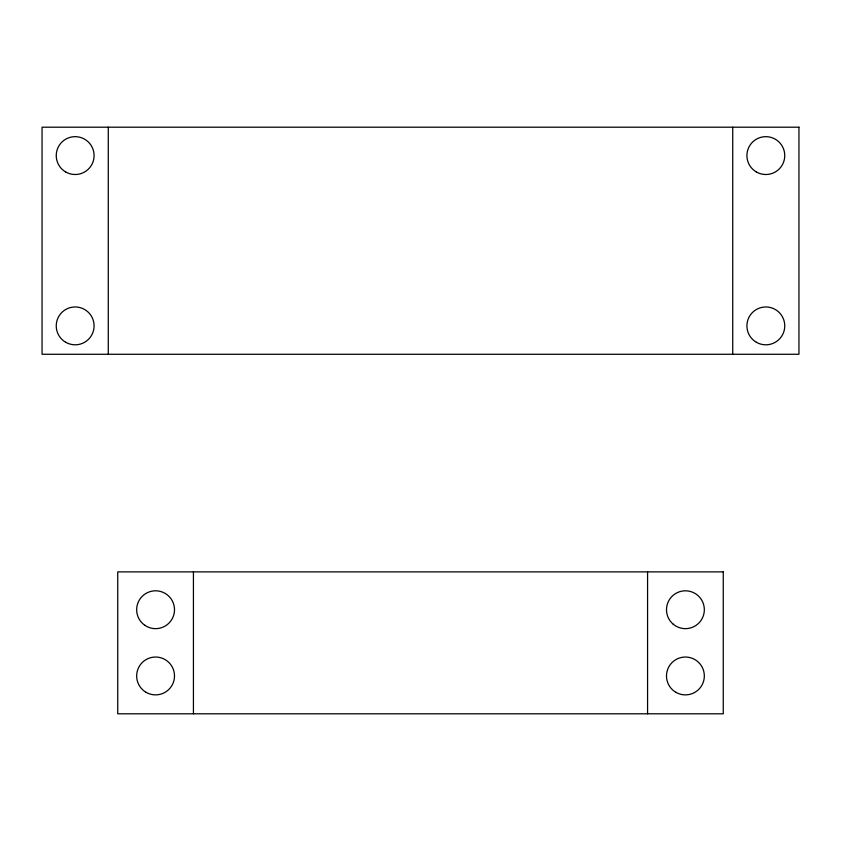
<?xml version="1.0" encoding="UTF-8"?>
<svg xmlns="http://www.w3.org/2000/svg" width="841" height="841" viewBox="0 0 841 841"><rect width="100%" height="100%" fill="white"/><g stroke="black" fill="none" stroke-linecap="round" stroke-linejoin="round"><path stroke-width="1.26" d="M732.721 127.201L732.721 354.271M647.57 571.88L647.57 713.799M193.43 571.88L193.43 713.799M108.279 127.201L108.279 354.271M798.95 127.201L42.05 127.201L42.05 354.271L798.95 354.271L798.95 127.201M723.26 571.88L117.74 571.88L117.74 713.799L723.26 713.799L723.26 571.88M756.374 342.276A18.922 18.922 0 0 0 784.758 325.887A18.922 18.922 0 0 0 756.374 309.499A18.922 18.922 0 0 0 756.374 342.276M65.703 342.276A18.922 18.922 0 0 0 94.087 325.887A18.922 18.922 0 0 0 65.703 309.499A18.922 18.922 0 0 0 65.703 342.276M65.703 171.974A18.922 18.922 0 0 0 94.087 155.585A18.922 18.922 0 0 0 65.703 139.196A18.922 18.922 0 0 0 65.703 171.974M756.374 171.974A18.922 18.922 0 0 0 784.758 155.585A18.922 18.922 0 0 0 756.374 139.196A18.922 18.922 0 0 0 756.374 171.974M673.189 624.169A18.922 18.922 0 0 0 704.033 613.1A18.922 18.922 0 0 0 679.023 591.917A18.922 18.922 0 0 0 673.189 624.169M675.954 692.343A18.922 18.922 0 0 0 704.337 675.954A18.922 18.922 0 0 0 675.954 659.565A18.922 18.922 0 0 0 675.954 692.343M144.799 625.273A18.922 18.922 0 0 0 174.444 611.291A18.922 18.922 0 0 0 147.511 592.611A18.922 18.922 0 0 0 144.799 625.273M146.124 692.343A18.922 18.922 0 0 0 174.507 675.954A18.922 18.922 0 0 0 146.124 659.565A18.922 18.922 0 0 0 146.124 692.343"/></g></svg>
